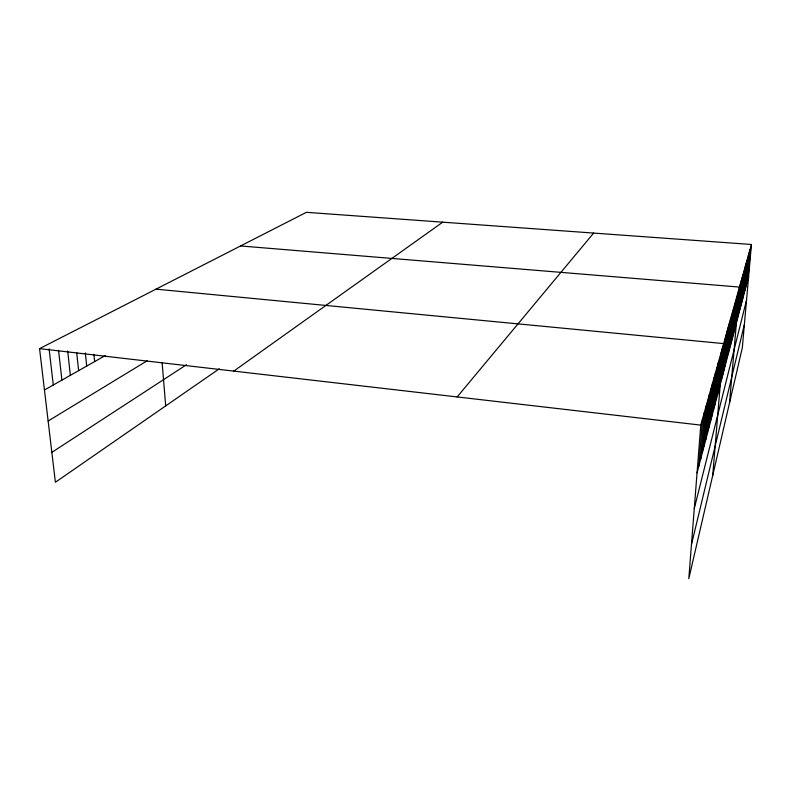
<?xml version="1.0" encoding="UTF-8"?>
<svg xmlns="http://www.w3.org/2000/svg" width="791" height="791" viewBox="0 0 791 791"><rect width="100%" height="100%" fill="white"/><g stroke="black" fill="none" stroke-linecap="round" stroke-linejoin="round"><path stroke-width="1.19" d="M751.45 244.478L700.777 425.113L688.803 578.676L742.324 347.704L751.45 244.478L306.404 212.324L39.55 348.643L55.39 482.253L219.265 368.814M698.878 465.899L702.576 418.666M700.668 459.096L704.346 412.388M702.408 452.472L706.056 406.267M704.099 446.005L707.727 400.305M705.75 439.707L709.359 394.501M707.362 433.567L710.951 388.836M708.944 427.565L712.493 383.319M710.476 421.712L714.006 377.93M711.969 416.007L715.489 372.67M713.433 410.43L716.923 367.538M714.866 404.982L718.327 362.525M716.26 399.653L719.701 357.631M717.625 394.452L721.046 352.845M718.96 389.37L722.361 348.169M712.731 475.44L723.636 343.601L156.025 289.15M721.501 379.68L724.863 339.26M722.717 375.053L726.049 335.018M723.903 370.534L727.216 330.865M725.06 366.095L728.353 326.792M726.207 361.754L729.47 322.807M727.315 357.502L730.568 318.911M728.412 353.34L731.645 315.085M729.48 349.256L732.693 311.338M730.538 345.242L733.722 307.659M731.566 341.317L734.73 304.06M732.575 337.47L735.729 300.531M733.564 333.693L736.698 297.07M734.542 329.985L737.647 293.679M735.492 326.347L738.586 290.346M729.539 402.896L739.496 287.074L240.563 245.961M737.35 319.277L740.396 283.86M738.25 315.836L741.286 280.716M739.14 312.455L742.156 277.621M740.01 309.133L743.006 274.586M740.86 305.88L743.837 271.61M741.701 302.676L744.657 268.673M742.531 299.532L745.468 265.796M743.342 296.437L746.259 262.968M744.133 293.402L747.04 260.19M744.924 290.416L747.811 257.461M745.686 287.479L748.563 254.781M746.447 284.592L749.304 252.141M747.188 281.754L750.026 249.541M747.93 278.956L750.748 246.99M691.472 544.534L744.38 324.439M694.271 508.573L746.536 300.135M697.049 472.889L748.642 276.207M457.158 396.944L593.636 233.078M233.76 371.108L442.723 222.172M51.85 452.373L186.458 364.74M48.132 421.02L147.106 360.815M44.454 390.003L105.223 355.594M39.55 348.643L700.777 425.113M49.101 348.871L53.284 385.009M58.544 350.294L61.916 380.115M67.68 350.996L70.359 375.339M76.678 352.568L78.625 370.653M85.329 352.944L86.713 366.075M93.882 354.279L94.633 361.596M162.106 362.565L165.695 405.892"/></g></svg>
